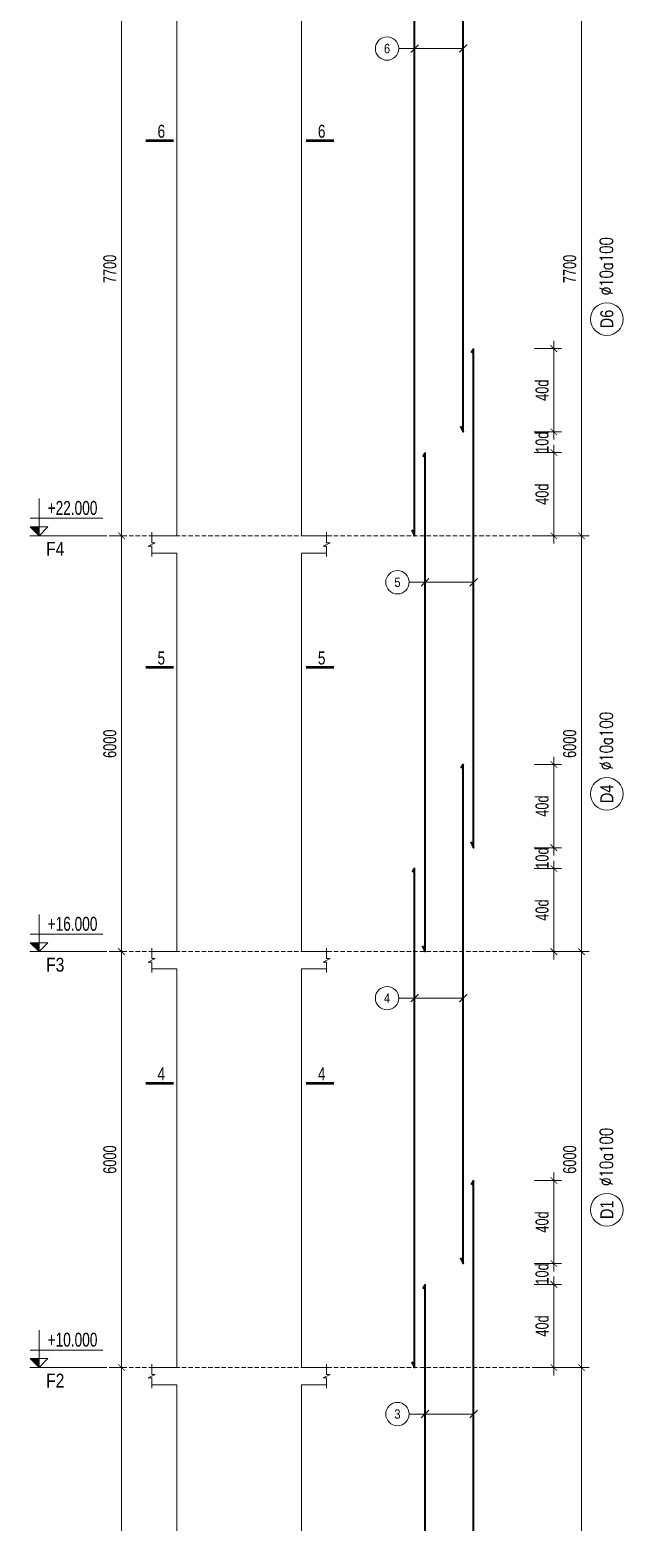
# Model space of a CAD drawing. Header units: millimetres. Extents: x 415878 to 795945, y 85573 to 378758.
# Drawn here: x 415878 to 424428, y 109098 to 130628 of the extents above; entities that cross this region are included whole.
import ezdxf
from ezdxf.enums import TextEntityAlignment as Align

# ---------------------------------------------------------------- set-up
doc = ezdxf.new("R2010")
doc.units = ezdxf.units.MM
doc.linetypes.add('DASHED2', pattern=[9.525, 6.35, -3.175])
doc.layers.get('0').update_dxf_attribs({"lineweight": 20})
doc.layers.get('Defpoints').update_dxf_attribs({"color": 151, "lineweight": 9})
for name, color, linetype, lineweight in [('NDC_S_ANNO', 7, 'Continuous', 20), ('NDC_S_CONTINUOUS', 3, 'Continuous', 20), ('NDC_S_DIM', 1, 'Continuous', 15), ('NDC_S_ENG TITLE', 3, 'Continuous', 20), ('NDC_S_HATCH MATERIAL', 8, 'Continuous', 13), ('NDC_S_LEADER', 1, 'Continuous', 15), ('NDC_S_REBAR NO.', 7, 'Continuous', 20), ('NDC_S_REBAR NO. BOX', 1, 'Continuous', 9), ('NDC_S_STIRRUP', 4, 'Continuous', 40), ('NDC_S_TEXT SYMBOL', 7, 'Continuous', 20), ('NDC_S_VN TEXT', 7, 'Continuous', 20)]:
    doc.layers.add(name, color=color, linetype=linetype, lineweight=lineweight)
doc.styles.add('NDC_ANNO', font='', dxfattribs={"width": 0.8})
doc.styles.add('NDC_ARIAL', font='arial.ttf', dxfattribs={"width": 0.85})
doc.styles.add('NDC_DIM', font='', dxfattribs={"width": 0.75})
doc.styles.add('NDC_ROMANS', font='romans.shx', dxfattribs={"width": 0.7})
doc.styles.add('NDC_VIE TXT', font='arial.ttf', dxfattribs={"width": 0.8})
doc.styles.get('NDC_ANNO').set_extended_font_data('Dotum')
doc.styles.get('NDC_DIM').set_extended_font_data('Dotum')
doc.dimstyles.new('NDC_dim_75', dxfattribs={"dimscale": 75, "dimtxt": 2.5, "dimasz": 1.5, "dimexe": 1.5, "dimexo": 2.5, "dimgap": 1, "dimtad": 1, "dimdec": 0, "dimzin": 0, "dimdsep": 46, "dimtxsty": 'NDC_DIM', "dimblk": 'DIMMARK', "dimcen": 0.09, "dimdle": 1.2, "dimclrd": 1, "dimclre": 1, "dimclrt": 3, "dimadec": 0, "dimazin": 0, "dimtfac": 1, "dimtdec": 0, "dimtix": 1, "dimtofl": 0, "dimtmove": 0, "dimatfit": 3, "dimfxl": 8, "dimfxlon": 1, "dimtolj": 1, "dimtzin": 0, "dimarcsym": 0})

# ---------------------------------------------------------------- blocks, each defined once
blk = doc.blocks.new('*U25')
at = {"layer": 'NDC_S_ANNO', "color": 0, "linetype": 'ByBlock', "lineweight": -2}
blk.add_line((-4.36, 0), (1, 0), dxfattribs=at)
at = {"layer": 'NDC_S_ANNO', "ltscale": 0.005, "const_width": 0.5}
blk.add_lwpolyline([(1, 0), (-4.36, 0)], dxfattribs=at)
at = {"layer": 'NDC_S_TEXT SYMBOL', "linetype": 'ByBlock', "lineweight": -2, "style": 'NDC_ANNO', "width": 0.8}
blk.add_attdef('DETAIL', text='', height=2.5, dxfattribs=at).set_placement((-0.64, 1.82), align=Align.MIDDLE_RIGHT)
blk = doc.blocks.new('*U26')
at = {"layer": 'NDC_S_ANNO', "color": 0, "linetype": 'ByBlock', "lineweight": -2}
blk.add_line((1, 0), (-4.36, 0), dxfattribs=at)
at = {"layer": 'NDC_S_ANNO', "ltscale": 0.005, "const_width": 0.5}
blk.add_lwpolyline([(1, 0), (-4.36, 0)], dxfattribs=at)
at = {"layer": 'NDC_S_TEXT SYMBOL', "linetype": 'ByBlock', "lineweight": -2, "style": 'NDC_ANNO', "width": 0.8}
blk.add_attdef('DETAIL', text='', height=2.5, dxfattribs=at).set_placement((-0.64, 1.82), align=Align.MIDDLE_RIGHT)
blk = doc.blocks.new('DIMMARK')
at = {"layer": 'NDC_S_DIM', "color": 1}
blk.add_line((-1.5, 0), (1, 0), dxfattribs=at)
at = {"layer": 'NDC_S_DIM', "color": 2, "const_width": 0.1}
blk.add_lwpolyline([(-0.42, -0.42), (0.42, 0.42)], dxfattribs=at)
blk = doc.blocks.new('*D809')
at = {"layer": 'Defpoints', "color": 0, "transparency": 16777216}
for p in [(417199, 111329), (417418, 111329), (417418, 101329)]:
    blk.add_point(p, dxfattribs=at)
at = {"layer": 'NDC_S_HATCH MATERIAL', "color": 1, "lineweight": -2, "transparency": 16777216}
for p, q in [((417231, 111329), (417087, 111329)), ((417199, 101442), (417199, 111217)), ((417231, 101329), (417087, 101329))]:
    blk.add_line(p, q, dxfattribs=at)
at = {"layer": 'NDC_S_HATCH MATERIAL', "color": 1, "lineweight": -2, "transparency": 16777216, "xscale": 112.5, "yscale": 112.5, "zscale": 112.5}
for p, rotation in [((417199, 111329), 90), ((417199, 101329), 270)]:
    blk.add_blockref('DIMMARK', p, dxfattribs=dict(at, rotation=rotation))
at = {"layer": 'NDC_S_HATCH MATERIAL', "color": 3, "transparency": 16777216, "insert": (417031, 106329), "char_height": 187.5, "attachment_point": 5, "rotation": 90, "style": 'NDC_DIM'}
blk.add_mtext('\\A1;10000', dxfattribs=at)
blk = doc.blocks.new('*D810')
at = {"layer": 'Defpoints', "color": 0, "transparency": 16777216}
for p in [(417199, 117329), (417418, 117329), (417418, 111329)]:
    blk.add_point(p, dxfattribs=at)
at = {"layer": 'NDC_S_HATCH MATERIAL', "color": 1, "lineweight": -2, "transparency": 16777216}
for p, q in [((417231, 117329), (417087, 117329)), ((417199, 111442), (417199, 117217)), ((417231, 111329), (417087, 111329))]:
    blk.add_line(p, q, dxfattribs=at)
at = {"layer": 'NDC_S_HATCH MATERIAL', "color": 1, "lineweight": -2, "transparency": 16777216, "xscale": 112.5, "yscale": 112.5, "zscale": 112.5}
for p, rotation in [((417199, 117329), 90), ((417199, 111329), 270)]:
    blk.add_blockref('DIMMARK', p, dxfattribs=dict(at, rotation=rotation))
at = {"layer": 'NDC_S_HATCH MATERIAL', "color": 3, "transparency": 16777216, "insert": (417031, 114329), "char_height": 187.5, "attachment_point": 5, "rotation": 90, "style": 'NDC_DIM'}
blk.add_mtext('\\A1;6000', dxfattribs=at)
blk = doc.blocks.new('*D811')
at = {"layer": 'Defpoints', "color": 0, "transparency": 16777216}
for p in [(417199, 123329), (417418, 123329), (417418, 117329)]:
    blk.add_point(p, dxfattribs=at)
at = {"layer": 'NDC_S_HATCH MATERIAL', "color": 1, "lineweight": -2, "transparency": 16777216}
for p, q in [((417231, 123329), (417087, 123329)), ((417199, 117442), (417199, 123217)), ((417231, 117329), (417087, 117329))]:
    blk.add_line(p, q, dxfattribs=at)
at = {"layer": 'NDC_S_HATCH MATERIAL', "color": 1, "lineweight": -2, "transparency": 16777216, "xscale": 112.5, "yscale": 112.5, "zscale": 112.5}
for p, rotation in [((417199, 123329), 90), ((417199, 117329), 270)]:
    blk.add_blockref('DIMMARK', p, dxfattribs=dict(at, rotation=rotation))
at = {"layer": 'NDC_S_HATCH MATERIAL', "color": 3, "transparency": 16777216, "insert": (417031, 120329), "char_height": 187.5, "attachment_point": 5, "rotation": 90, "style": 'NDC_DIM'}
blk.add_mtext('\\A1;6000', dxfattribs=at)
blk = doc.blocks.new('*D812')
at = {"layer": 'Defpoints', "color": 0, "transparency": 16777216}
for p in [(417199, 131029), (417418, 131029), (417418, 123329)]:
    blk.add_point(p, dxfattribs=at)
at = {"layer": 'NDC_S_HATCH MATERIAL', "color": 1, "lineweight": -2, "transparency": 16777216}
for p, q in [((417231, 131029), (417087, 131029)), ((417199, 123442), (417199, 130917)), ((417231, 123329), (417087, 123329))]:
    blk.add_line(p, q, dxfattribs=at)
at = {"layer": 'NDC_S_HATCH MATERIAL', "color": 1, "lineweight": -2, "transparency": 16777216, "xscale": 112.5, "yscale": 112.5, "zscale": 112.5}
for p, rotation in [((417199, 131029), 90), ((417199, 123329), 270)]:
    blk.add_blockref('DIMMARK', p, dxfattribs=dict(at, rotation=rotation))
at = {"layer": 'NDC_S_HATCH MATERIAL', "color": 3, "transparency": 16777216, "insert": (417031, 127179), "char_height": 187.5, "attachment_point": 5, "rotation": 90, "style": 'NDC_DIM'}
blk.add_mtext('\\A1;7700', dxfattribs=at)
blk = doc.blocks.new('*D851')
at = {"layer": 'Defpoints', "color": 0, "transparency": 16777216}
for p in [(419795, 112529), (423429, 112529), (419795, 111329)]:
    blk.add_point(p, dxfattribs=at)
at = {"layer": 'NDC_S_HATCH MATERIAL', "color": 1, "lineweight": -2, "transparency": 16777216}
for p, q in [((423147, 112529), (423541, 112529)), ((423429, 111442), (423429, 112417)), ((423147, 111329), (423541, 111329))]:
    blk.add_line(p, q, dxfattribs=at)
at = {"layer": 'NDC_S_HATCH MATERIAL', "color": 1, "lineweight": -2, "transparency": 16777216, "xscale": 112.5, "yscale": 112.5, "zscale": 112.5}
for p, rotation in [((423429, 112529), 90), ((423429, 111329), 270)]:
    blk.add_blockref('DIMMARK', p, dxfattribs=dict(at, rotation=rotation))
at = {"layer": 'NDC_S_HATCH MATERIAL', "color": 3, "transparency": 16777216, "insert": (423260, 111929), "char_height": 187.5, "attachment_point": 5, "rotation": 90, "style": 'NDC_DIM'}
blk.add_mtext('\\A1;\\A1;40d', dxfattribs=at)
blk = doc.blocks.new('*D852')
at = {"layer": 'Defpoints', "color": 0, "transparency": 16777216}
for p in [(419795, 112829), (423429, 112829), (419795, 112529)]:
    blk.add_point(p, dxfattribs=at)
at = {"layer": 'NDC_S_HATCH MATERIAL', "color": 1, "lineweight": -2, "transparency": 16777216}
for p, q in [((423429, 112942), (423429, 113054)), ((423147, 112829), (423541, 112829)), ((423147, 112529), (423541, 112529)), ((423429, 112417), (423429, 112304))]:
    blk.add_line(p, q, dxfattribs=at)
at = {"layer": 'NDC_S_HATCH MATERIAL', "color": 1, "lineweight": -2, "transparency": 16777216, "xscale": 112.5, "yscale": 112.5, "zscale": 112.5}
for p, rotation in [((423429, 112829), 270), ((423429, 112529), 90)]:
    blk.add_blockref('DIMMARK', p, dxfattribs=dict(at, rotation=rotation))
at = {"layer": 'NDC_S_HATCH MATERIAL', "color": 3, "transparency": 16777216, "insert": (423260, 112679), "char_height": 187.5, "attachment_point": 5, "rotation": 90, "style": 'NDC_DIM'}
blk.add_mtext('\\A1;\\A1;10d', dxfattribs=at)
blk = doc.blocks.new('*D853')
at = {"layer": 'Defpoints', "color": 0, "transparency": 16777216}
for p in [(419795, 114029), (423429, 114029), (419795, 112829)]:
    blk.add_point(p, dxfattribs=at)
at = {"layer": 'NDC_S_HATCH MATERIAL', "color": 1, "lineweight": -2, "transparency": 16777216}
for p, q in [((423147, 114029), (423541, 114029)), ((423429, 112942), (423429, 113917)), ((423147, 112829), (423541, 112829))]:
    blk.add_line(p, q, dxfattribs=at)
at = {"layer": 'NDC_S_HATCH MATERIAL', "color": 1, "lineweight": -2, "transparency": 16777216, "xscale": 112.5, "yscale": 112.5, "zscale": 112.5}
for p, rotation in [((423429, 114029), 90), ((423429, 112829), 270)]:
    blk.add_blockref('DIMMARK', p, dxfattribs=dict(at, rotation=rotation))
at = {"layer": 'NDC_S_HATCH MATERIAL', "color": 3, "transparency": 16777216, "insert": (423260, 113429), "char_height": 187.5, "attachment_point": 5, "rotation": 90, "style": 'NDC_DIM'}
blk.add_mtext('\\A1;\\A1;40d', dxfattribs=at)
blk = doc.blocks.new('*D854')
at = {"layer": 'Defpoints', "color": 0, "transparency": 16777216}
for p in [(419795, 118529), (423429, 118529), (419795, 117329)]:
    blk.add_point(p, dxfattribs=at)
at = {"layer": 'NDC_S_HATCH MATERIAL', "color": 1, "lineweight": -2, "transparency": 16777216}
for p, q in [((423147, 118529), (423541, 118529)), ((423429, 117442), (423429, 118417)), ((423147, 117329), (423541, 117329))]:
    blk.add_line(p, q, dxfattribs=at)
at = {"layer": 'NDC_S_HATCH MATERIAL', "color": 1, "lineweight": -2, "transparency": 16777216, "xscale": 112.5, "yscale": 112.5, "zscale": 112.5}
for p, rotation in [((423429, 118529), 90), ((423429, 117329), 270)]:
    blk.add_blockref('DIMMARK', p, dxfattribs=dict(at, rotation=rotation))
at = {"layer": 'NDC_S_HATCH MATERIAL', "color": 3, "transparency": 16777216, "insert": (423260, 117929), "char_height": 187.5, "attachment_point": 5, "rotation": 90, "style": 'NDC_DIM'}
blk.add_mtext('\\A1;\\A1;40d', dxfattribs=at)
blk = doc.blocks.new('*D855')
at = {"layer": 'Defpoints', "color": 0, "transparency": 16777216}
for p in [(419795, 118829), (423429, 118829), (419795, 118529)]:
    blk.add_point(p, dxfattribs=at)
at = {"layer": 'NDC_S_HATCH MATERIAL', "color": 1, "lineweight": -2, "transparency": 16777216}
for p, q in [((423429, 118942), (423429, 119054)), ((423147, 118829), (423541, 118829)), ((423147, 118529), (423541, 118529)), ((423429, 118417), (423429, 118304))]:
    blk.add_line(p, q, dxfattribs=at)
at = {"layer": 'NDC_S_HATCH MATERIAL', "color": 1, "lineweight": -2, "transparency": 16777216, "xscale": 112.5, "yscale": 112.5, "zscale": 112.5}
for p, rotation in [((423429, 118829), 270), ((423429, 118529), 90)]:
    blk.add_blockref('DIMMARK', p, dxfattribs=dict(at, rotation=rotation))
at = {"layer": 'NDC_S_HATCH MATERIAL', "color": 3, "transparency": 16777216, "insert": (423260, 118679), "char_height": 187.5, "attachment_point": 5, "rotation": 90, "style": 'NDC_DIM'}
blk.add_mtext('\\A1;\\A1;10d', dxfattribs=at)
blk = doc.blocks.new('*D856')
at = {"layer": 'Defpoints', "color": 0, "transparency": 16777216}
for p in [(419795, 120029), (423429, 120029), (419795, 118829)]:
    blk.add_point(p, dxfattribs=at)
at = {"layer": 'NDC_S_HATCH MATERIAL', "color": 1, "lineweight": -2, "transparency": 16777216}
for p, q in [((423147, 120029), (423541, 120029)), ((423429, 118942), (423429, 119917)), ((423147, 118829), (423541, 118829))]:
    blk.add_line(p, q, dxfattribs=at)
at = {"layer": 'NDC_S_HATCH MATERIAL', "color": 1, "lineweight": -2, "transparency": 16777216, "xscale": 112.5, "yscale": 112.5, "zscale": 112.5}
for p, rotation in [((423429, 120029), 90), ((423429, 118829), 270)]:
    blk.add_blockref('DIMMARK', p, dxfattribs=dict(at, rotation=rotation))
at = {"layer": 'NDC_S_HATCH MATERIAL', "color": 3, "transparency": 16777216, "insert": (423260, 119429), "char_height": 187.5, "attachment_point": 5, "rotation": 90, "style": 'NDC_DIM'}
blk.add_mtext('\\A1;\\A1;40d', dxfattribs=at)
blk = doc.blocks.new('*D857')
at = {"layer": 'Defpoints', "color": 0, "transparency": 16777216}
for p in [(419795, 124529), (423429, 124529), (419795, 123329)]:
    blk.add_point(p, dxfattribs=at)
at = {"layer": 'NDC_S_HATCH MATERIAL', "color": 1, "lineweight": -2, "transparency": 16777216}
for p, q in [((423147, 124529), (423541, 124529)), ((423429, 123442), (423429, 124417)), ((423147, 123329), (423541, 123329))]:
    blk.add_line(p, q, dxfattribs=at)
at = {"layer": 'NDC_S_HATCH MATERIAL', "color": 1, "lineweight": -2, "transparency": 16777216, "xscale": 112.5, "yscale": 112.5, "zscale": 112.5}
for p, rotation in [((423429, 124529), 90), ((423429, 123329), 270)]:
    blk.add_blockref('DIMMARK', p, dxfattribs=dict(at, rotation=rotation))
at = {"layer": 'NDC_S_HATCH MATERIAL', "color": 3, "transparency": 16777216, "insert": (423260, 123929), "char_height": 187.5, "attachment_point": 5, "rotation": 90, "style": 'NDC_DIM'}
blk.add_mtext('\\A1;\\A1;40d', dxfattribs=at)
blk = doc.blocks.new('*D858')
at = {"layer": 'Defpoints', "color": 0, "transparency": 16777216}
for p in [(419795, 124829), (423429, 124829), (419795, 124529)]:
    blk.add_point(p, dxfattribs=at)
at = {"layer": 'NDC_S_HATCH MATERIAL', "color": 1, "lineweight": -2, "transparency": 16777216}
for p, q in [((423429, 124942), (423429, 125054)), ((423147, 124829), (423541, 124829)), ((423147, 124529), (423541, 124529)), ((423429, 124417), (423429, 124304))]:
    blk.add_line(p, q, dxfattribs=at)
at = {"layer": 'NDC_S_HATCH MATERIAL', "color": 1, "lineweight": -2, "transparency": 16777216, "xscale": 112.5, "yscale": 112.5, "zscale": 112.5}
for p, rotation in [((423429, 124829), 270), ((423429, 124529), 90)]:
    blk.add_blockref('DIMMARK', p, dxfattribs=dict(at, rotation=rotation))
at = {"layer": 'NDC_S_HATCH MATERIAL', "color": 3, "transparency": 16777216, "insert": (423260, 124679), "char_height": 187.5, "attachment_point": 5, "rotation": 90, "style": 'NDC_DIM'}
blk.add_mtext('\\A1;\\A1;10d', dxfattribs=at)
blk = doc.blocks.new('*D859')
at = {"layer": 'Defpoints', "color": 0, "transparency": 16777216}
for p in [(419795, 126029), (423429, 126029), (419795, 124829)]:
    blk.add_point(p, dxfattribs=at)
at = {"layer": 'NDC_S_HATCH MATERIAL', "color": 1, "lineweight": -2, "transparency": 16777216}
for p, q in [((423147, 126029), (423541, 126029)), ((423429, 124942), (423429, 125917)), ((423147, 124829), (423541, 124829))]:
    blk.add_line(p, q, dxfattribs=at)
at = {"layer": 'NDC_S_HATCH MATERIAL', "color": 1, "lineweight": -2, "transparency": 16777216, "xscale": 112.5, "yscale": 112.5, "zscale": 112.5}
for p, rotation in [((423429, 126029), 90), ((423429, 124829), 270)]:
    blk.add_blockref('DIMMARK', p, dxfattribs=dict(at, rotation=rotation))
at = {"layer": 'NDC_S_HATCH MATERIAL', "color": 3, "transparency": 16777216, "insert": (423260, 125429), "char_height": 187.5, "attachment_point": 5, "rotation": 90, "style": 'NDC_DIM'}
blk.add_mtext('\\A1;\\A1;40d', dxfattribs=at)
blk = doc.blocks.new('*D923')
at = {"layer": 'Defpoints', "color": 0, "transparency": 16777216}
for p in [(419795, 111329), (423827, 111329), (419795, 101329)]:
    blk.add_point(p, dxfattribs=at)
at = {"layer": 'NDC_S_VN TEXT', "color": 1, "lineweight": -2, "transparency": 16777216}
for p, q in [((423546, 111329), (423939, 111329)), ((423827, 101442), (423827, 111217)), ((423546, 101329), (423939, 101329))]:
    blk.add_line(p, q, dxfattribs=at)
at = {"layer": 'NDC_S_VN TEXT', "color": 1, "lineweight": -2, "transparency": 16777216, "xscale": 112.5, "yscale": 112.5, "zscale": 112.5}
for p, rotation in [((423827, 111329), 90), ((423827, 101329), 270)]:
    blk.add_blockref('DIMMARK', p, dxfattribs=dict(at, rotation=rotation))
at = {"layer": 'NDC_S_VN TEXT', "color": 3, "transparency": 16777216, "insert": (423658, 106329), "char_height": 187.5, "attachment_point": 5, "rotation": 90, "style": 'NDC_DIM'}
blk.add_mtext('\\A1;10000', dxfattribs=at)
blk = doc.blocks.new('*D924')
at = {"layer": 'Defpoints', "color": 0, "transparency": 16777216}
for p in [(419795, 117329), (423827, 117329), (419795, 111329)]:
    blk.add_point(p, dxfattribs=at)
at = {"layer": 'NDC_S_VN TEXT', "color": 1, "lineweight": -2, "transparency": 16777216}
for p, q in [((423546, 117329), (423939, 117329)), ((423827, 111442), (423827, 117217)), ((423546, 111329), (423939, 111329))]:
    blk.add_line(p, q, dxfattribs=at)
at = {"layer": 'NDC_S_VN TEXT', "color": 1, "lineweight": -2, "transparency": 16777216, "xscale": 112.5, "yscale": 112.5, "zscale": 112.5}
for p, rotation in [((423827, 117329), 90), ((423827, 111329), 270)]:
    blk.add_blockref('DIMMARK', p, dxfattribs=dict(at, rotation=rotation))
at = {"layer": 'NDC_S_VN TEXT', "color": 3, "transparency": 16777216, "insert": (423658, 114329), "char_height": 187.5, "attachment_point": 5, "rotation": 90, "style": 'NDC_DIM'}
blk.add_mtext('\\A1;6000', dxfattribs=at)
blk = doc.blocks.new('*D925')
at = {"layer": 'Defpoints', "color": 0, "transparency": 16777216}
for p in [(419795, 123329), (423827, 123329), (419795, 117329)]:
    blk.add_point(p, dxfattribs=at)
at = {"layer": 'NDC_S_VN TEXT', "color": 1, "lineweight": -2, "transparency": 16777216}
for p, q in [((423546, 123329), (423939, 123329)), ((423827, 117442), (423827, 123217)), ((423546, 117329), (423939, 117329))]:
    blk.add_line(p, q, dxfattribs=at)
at = {"layer": 'NDC_S_VN TEXT', "color": 1, "lineweight": -2, "transparency": 16777216, "xscale": 112.5, "yscale": 112.5, "zscale": 112.5}
for p, rotation in [((423827, 123329), 90), ((423827, 117329), 270)]:
    blk.add_blockref('DIMMARK', p, dxfattribs=dict(at, rotation=rotation))
at = {"layer": 'NDC_S_VN TEXT', "color": 3, "transparency": 16777216, "insert": (423658, 120329), "char_height": 187.5, "attachment_point": 5, "rotation": 90, "style": 'NDC_DIM'}
blk.add_mtext('\\A1;6000', dxfattribs=at)
blk = doc.blocks.new('*D926')
at = {"layer": 'Defpoints', "color": 0, "transparency": 16777216}
for p in [(419795, 131029), (423827, 131029), (419795, 123329)]:
    blk.add_point(p, dxfattribs=at)
at = {"layer": 'NDC_S_VN TEXT', "color": 1, "lineweight": -2, "transparency": 16777216}
for p, q in [((423546, 131029), (423939, 131029)), ((423827, 123442), (423827, 130917)), ((423546, 123329), (423939, 123329))]:
    blk.add_line(p, q, dxfattribs=at)
at = {"layer": 'NDC_S_VN TEXT', "color": 1, "lineweight": -2, "transparency": 16777216, "xscale": 112.5, "yscale": 112.5, "zscale": 112.5}
for p, rotation in [((423827, 131029), 90), ((423827, 123329), 270)]:
    blk.add_blockref('DIMMARK', p, dxfattribs=dict(at, rotation=rotation))
at = {"layer": 'NDC_S_VN TEXT', "color": 3, "transparency": 16777216, "insert": (423658, 127179), "char_height": 187.5, "attachment_point": 5, "rotation": 90, "style": 'NDC_DIM'}
blk.add_mtext('\\A1;7700', dxfattribs=at)
blk = doc.blocks.new('CD')
at = {"layer": 'NDC_S_ANNO'}
blk.add_hatch(color=3, dxfattribs=at).paths.add_polyline_path([(0, 160), (-161, 160), (0, 0)])
at = {"layer": 'NDC_S_ANNO', "ltscale": 50}
h = blk.add_hatch(dxfattribs=at)
h.set_pattern_fill('ANSI31', color=256, scale=140.6, style=0)
h.paths.add_polyline_path([(0, 160), (0, 0), (161, 160)])
for p, q in [((-159, 314), (1147, 314)), ((1156, 0), (-164, 0))]:
    blk.add_line(p, q, dxfattribs=at)
for points in [[(0, 669), (0, 0)], [(0, 0), (-161, 160), (0, 160)], [(0, 0), (161, 160), (0, 160)]]:
    blk.add_lwpolyline(points, dxfattribs=at)
at = {"layer": 'NDC_S_TEXT SYMBOL', "color": 3, "style": 'NDC_DIM', "width": 0.7}
blk.add_attdef('COT', (154, 375), '', height=250, dxfattribs=at)
blk = doc.blocks.new('MATDUNGCOTC1')
at = {"layer": 'NDC_S_CONTINUOUS'}
for points in [[(417634.5, 123329.4), (417994.5, 123329.4), (417994.5, 130779.4), (417734.5, 130779.4)], [(420154.5, 123329.4), (419794.5, 123329.4), (419794.5, 130779.4), (420154.5, 130779.4)], [(417634.5, 117329.4), (417994.5, 117329.4), (417994.5, 123079.4), (417634.5, 123079.4)], [(420154.5, 117329.4), (419794.5, 117329.4), (419794.5, 123079.4), (420154.5, 123079.4)], [(417634.5, 111329.4), (417994.5, 111329.4), (417994.5, 117079.4), (417634.5, 117079.4)], [(420154.5, 111329.4), (419794.5, 111329.4), (419794.5, 117079.4), (420154.5, 117079.4)], [(417634.5, 101329.4), (417994.5, 101329.4), (417994.5, 111079.4), (417634.5, 111079.4)], [(420154.5, 101329.4), (419794.5, 101329.4), (419794.5, 111079.4), (420154.5, 111079.4)]]:
    blk.add_lwpolyline(points, dxfattribs=at)
at = {"layer": 'NDC_S_DIM', "ltscale": 40}
for points in [[(417634.5, 123029.4), (417634.5, 123179.4), (417584.5, 123179.4), (417684.5, 123229.4), (417634.5, 123229.4), (417634.5, 123379.4)], [(420154.5, 123029.4), (420154.5, 123179.4), (420104.5, 123179.4), (420204.5, 123229.4), (420154.5, 123229.4), (420154.5, 123379.4)], [(417634.5, 117029.4), (417634.5, 117179.4), (417584.5, 117179.4), (417684.5, 117229.4), (417634.5, 117229.4), (417634.5, 117379.4)], [(420154.5, 117029.4), (420154.5, 117179.4), (420104.5, 117179.4), (420204.5, 117229.4), (420154.5, 117229.4), (420154.5, 117379.4)], [(417634.5, 111029.4), (417634.5, 111179.4), (417584.5, 111179.4), (417684.5, 111229.4), (417634.5, 111229.4), (417634.5, 111379.4)], [(420154.5, 111029.4), (420154.5, 111179.4), (420104.5, 111179.4), (420204.5, 111229.4), (420154.5, 111229.4), (420154.5, 111379.4)]]:
    blk.add_lwpolyline(points, dxfattribs=at)
at = {"layer": 'NDC_S_HATCH MATERIAL', "linetype": 'DASHED2', "ltscale": 10}
for p, q in [((415877.9, 123329.4), (423147.4, 123329.4)), ((415877.9, 117329.4), (423147.4, 117329.4)), ((415877.9, 111329.4), (423147.4, 111329.4))]:
    blk.add_line(p, q, dxfattribs=at)
at = {"layer": 'NDC_S_LEADER', "ltscale": 0.005}
for centre in [(421025.3, 130358.3), (421175.3, 122658.3), (421025.3, 116658.3), (421175.3, 110658.3)]:
    blk.add_circle(centre, 168.7, dxfattribs=at)
at = {"layer": 'NDC_S_REBAR NO. BOX'}
for centre in [(424192.7, 126455.6), (424192.7, 119605.6), (424192.7, 113605.6)]:
    blk.add_circle(centre, 234.8, dxfattribs=at)
at = {"layer": 'NDC_S_STIRRUP'}
for points in [[(422083.2, 124912.8), (422123.2, 124829.4), (422123.2, 133729.4), (422089.7, 133674.6)], [(421383.2, 123412.8), (421423.2, 123329.4), (421423.2, 132229.4), (421389.7, 132174.6)], [(422233.2, 118912.8), (422273.2, 118829.4), (422273.2, 126021.4), (422239.7, 125966.5)], [(421533.2, 117412.8), (421573.2, 117329.4), (421573.2, 124521.4), (421539.7, 124466.5)], [(422083.2, 112912.8), (422123.2, 112829.4), (422123.2, 120029.4), (422089.7, 119974.6)], [(421383.2, 111412.8), (421423.2, 111329.4), (421423.2, 118529.4), (421389.7, 118474.6)], [(422233.2, 102912.8), (422273.2, 102829.4), (422273.2, 114021.4), (422239.7, 113966.5)], [(421533.2, 101412.8), (421573.2, 101329.4), (421573.2, 112521.4), (421539.7, 112466.5)]]:
    blk.add_lwpolyline(points, dxfattribs=at)
at = {"layer": 'NDC_S_DIM', "color": 2, "xscale": 75, "yscale": 75, "zscale": 75}
for name, p, values in [('*U25', (417874.5, 129029.3), {'DETAIL': '6'}), ('*U26', (420185.6, 129029.3), {'DETAIL': '6'}), ('*U25', (417874.5, 121429.3), {'DETAIL': '5'}), ('*U26', (420185.6, 121429.3), {'DETAIL': '5'}), ('*U25', (417874.5, 115429.3), {'DETAIL': '4'}), ('*U26', (420185.6, 115429.3), {'DETAIL': '4'})]:
    blk.add_blockref(name, p, dxfattribs=at).add_auto_attribs(values)
at = {"layer": 'NDC_S_DIM'}
ref = blk.add_blockref('CD', (416009.6, 123329.4), dxfattribs=dict(at, xscale=0.8035714285714284, yscale=0.8035714285714284, zscale=0.8035714285714284))
ref.add_attrib('COT', '+22.000', (416133.3, 123630.4), dxfattribs={"layer": '0', "color": 3, "height": 200.89, "style": 'NDC_DIM', "width": 0.75})
ref = blk.add_blockref('CD', (416009.6, 117329.4), dxfattribs=dict(at, xscale=0.8035714285714284, yscale=0.8035714285714284, zscale=0.8035714285714284))
ref.add_attrib('COT', '+16.000', (416133.3, 117630.4), dxfattribs={"layer": '0', "color": 3, "height": 200.89, "style": 'NDC_DIM', "width": 0.75})
ref = blk.add_blockref('CD', (416009.6, 111329.4), dxfattribs=dict(at, xscale=0.8035714285714284, yscale=0.8035714285714284, zscale=0.8035714285714284))
ref.add_attrib('COT', '+10.000', (416133.3, 111630.4), dxfattribs={"layer": '0', "color": 3, "height": 200.89, "style": 'NDC_DIM', "width": 0.75})
at = {"layer": 'NDC_S_ENG TITLE', "ltscale": 3, "style": 'NDC_ROMANS', "width": 0.75}
for p in [(424277.8, 126799.9), (424277.8, 119949.9), (424277.8, 113949.9)]:
    blk.add_text('%%C10a100', height=187.5, rotation=90, dxfattribs=at).set_placement(p)
at = {"layer": 'NDC_S_REBAR NO.', "style": 'NDC_ARIAL', "width": 0.8}
for s, p in [('D6', (424192.7, 126455.6)), ('D4', (424192.7, 119605.6)), ('D1', (424192.7, 113605.6))]:
    blk.add_text(s, height=187.5, rotation=90, dxfattribs=at).set_placement(p, align=Align.MIDDLE_CENTER)
at = {"layer": 'NDC_S_VN TEXT', "style": 'NDC_ARIAL', "width": 0.85}
for s, p in [('6', (421025.3, 130358.3)), ('5', (421175.3, 122658.3)), ('4', (421025.3, 116658.3)), ('3', (421175.3, 110658.3))]:
    blk.add_text(s, height=135, dxfattribs=at).set_placement(p, align=Align.MIDDLE_CENTER)
at = {"layer": 'NDC_S_VN TEXT', "style": 'NDC_VIE TXT', "width": 0.8}
for s, p in [('F4', (416112.3, 123141)), ('F3', (416112.3, 117141)), ('F2', (416112.3, 111141))]:
    blk.add_text(s, height=200.89, dxfattribs=at).set_placement(p, align=Align.MIDDLE_LEFT)
at = {"layer": 'NDC_S_HATCH MATERIAL'}
for base, p1, p2, picture, middle in [((417199.4, 131029.4), (417418, 123329.4), (417418, 131029.4), '*D812', (417030.7, 127179.4)), ((417199.4, 123329.4), (417418, 117329.4), (417418, 123329.4), '*D811', (417030.7, 120329.4)), ((417199.4, 117329.4), (417418, 111329.4), (417418, 117329.4), '*D810', (417030.7, 114329.4)), ((417199.4, 111329.4), (417418, 101329.4), (417418, 111329.4), '*D809', (417030.7, 106329.4))]:
    dim = blk.add_linear_dim(base=base, p1=p1, p2=p2, angle=90, dimstyle='NDC_dim_75', override={"dimtmove": 1}, dxfattribs=at)
    dim.commit()
    dim.dimension.update_dxf_attribs({"geometry": picture, "text_midpoint": middle})
for base, p1, p2, text, picture, middle in [((423428.6, 126029.4), (419794.5, 124829.4), (419794.5, 126029.4), '\\A1;40d', '*D859', (423259.9, 125429.4)), ((423428.6, 124829.4), (419794.5, 124529.4), (419794.5, 124829.4), '\\A1;10d', '*D858', (423259.9, 124679.4)), ((423428.6, 124529.4), (419794.5, 123329.4), (419794.5, 124529.4), '\\A1;40d', '*D857', (423259.9, 123929.4)), ((423428.6, 120029.4), (419794.5, 118829.4), (419794.5, 120029.4), '\\A1;40d', '*D856', (423259.9, 119429.4)), ((423428.6, 118829.4), (419794.5, 118529.4), (419794.5, 118829.4), '\\A1;10d', '*D855', (423259.9, 118679.4)), ((423428.6, 118529.4), (419794.5, 117329.4), (419794.5, 118529.4), '\\A1;40d', '*D854', (423259.9, 117929.4)), ((423428.6, 114029.4), (419794.5, 112829.4), (419794.5, 114029.4), '\\A1;40d', '*D853', (423259.9, 113429.4)), ((423428.6, 112829.4), (419794.5, 112529.4), (419794.5, 112829.4), '\\A1;10d', '*D852', (423259.9, 112679.4)), ((423428.6, 112529.4), (419794.5, 111329.4), (419794.5, 112529.4), '\\A1;40d', '*D851', (423259.9, 111929.4))]:
    dim = blk.add_linear_dim(base=base, p1=p1, p2=p2, angle=90, text=text, dimstyle='NDC_dim_75', override={"dimtmove": 1, "dimfxl": 3.75}, dxfattribs=at)
    dim.commit()
    dim.dimension.update_dxf_attribs({"geometry": picture, "text_midpoint": middle})
at = {"layer": 'NDC_S_VN TEXT'}
for base, p1, p2, picture, middle in [((423827, 131029.4), (419794.5, 123329.4), (419794.5, 131029.4), '*D926', (423658.2, 127179.4)), ((423827, 123329.4), (419794.5, 117329.4), (419794.5, 123329.4), '*D925', (423658.2, 120329.4)), ((423827, 117329.4), (419794.5, 111329.4), (419794.5, 117329.4), '*D924', (423658.2, 114329.4)), ((423827, 111329.4), (419794.5, 101329.4), (419794.5, 111329.4), '*D923', (423658.2, 106329.4))]:
    dim = blk.add_linear_dim(base=base, p1=p1, p2=p2, angle=90, dimstyle='NDC_dim_75', override={"dimtmove": 1, "dimfxl": 3.75}, dxfattribs=at)
    dim.commit()
    dim.dimension.update_dxf_attribs({"geometry": picture, "text_midpoint": middle})
for points in [[(422123.2, 130358.3), (421194, 130358.3)], [(421423.2, 130358.3), (421194, 130358.3)], [(422273.2, 122658.3), (421344, 122658.3)], [(421573.2, 122658.3), (421344, 122658.3)], [(422123.2, 116658.3), (421194, 116658.3)], [(421423.2, 116658.3), (421194, 116658.3)], [(422273.2, 110658.3), (421344, 110658.3)], [(421573.2, 110658.3), (421344, 110658.3)]]:
    blk.add_leader(points, dimstyle='NDC_dim_75', override={"dimtmove": 1, "dimldrblk": 'ARCHTICK', "dimfxl": 3.75}, dxfattribs=at)

msp = doc.modelspace()

# ---------------------------------------------------------------- block references
at = {"layer": 'NDC_S_VN TEXT'}
msp.add_blockref('MATDUNGCOTC1', (0, 0), dxfattribs=at)

doc.saveas('drawing.dxf')
